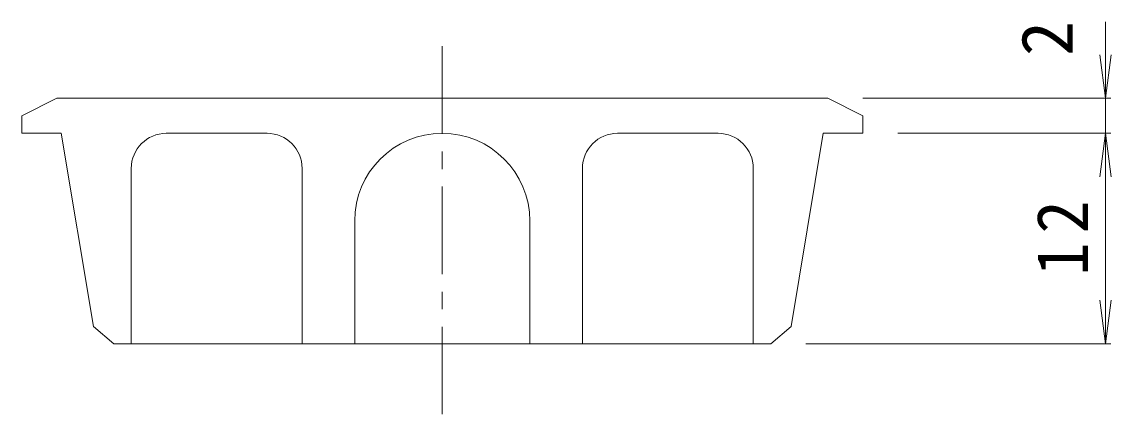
# Model space of a CAD drawing. Units: millimetres on the paper. Extents: x -47 to 65, y -394 to 77.
# Drawn here: x -32.7 to 29.5, y -19.6 to 2.8 of the extents above; entities that cross this region are included whole.
import ezdxf
from ezdxf.enums import TextEntityAlignment as Align

# ---------------------------------------------------------------- set-up
doc = ezdxf.new("R2010")
doc.units = ezdxf.units.MM
doc.linetypes.add('CHAIN1', pattern=[8, 5, -1, 1, -1])
doc.layers.add('0-0_通り芯', color=6, linetype='Continuous', lineweight=9)
doc.layers.add('0-4_その他', color=7, linetype='Continuous', lineweight=9)
doc.styles.add('ＭＳ ゴシック', font='')
doc.styles.get('ＭＳ ゴシック').set_extended_font_data('MS Gothic')

msp = doc.modelspace()

# ---------------------------------------------------------------- linework, layer by layer
at = {"layer": '0-0_通り芯', "linetype": 'CHAIN1'}
msp.add_line((-8.718, 1.412), (-8.718, -19.57), dxfattribs=at)
at = {"layer": '0-0_通り芯'}
for p, q in [((-32.718, -2.55), (-30.718, -1.55)), ((-30.718, -1.55), (13.282, -1.55)), ((15.282, -2.55), (13.282, -1.55)), ((-32.718, -2.55), (-32.718, -3.55)), ((-32.718, -3.55), (-30.468, -3.55)), ((-28.633, -14.563), (-30.468, -3.55)), ((-18.718, -3.55), (-24.468, -3.55)), ((1.282, -3.55), (7.032, -3.55)), ((11.196, -14.563), (13.032, -3.55)), ((-26.468, -5.55), (-26.468, -15.55)), ((-16.718, -5.55), (-16.718, -15.55)), ((-0.718, -5.55), (-0.718, -15.55)), ((9.032, -5.55), (9.032, -15.55)), ((-13.718, -8.55), (-13.718, -15.55)), ((-3.718, -8.55), (-3.718, -15.55)), ((-27.468, -15.55), (-28.633, -14.563))]:
    msp.add_line(p, q, dxfattribs=at)
for points in [[(15.282, -2.55), (15.282, -3.55), (13.032, -3.55)], [(-27.468, -15.55), (10.032, -15.55), (11.196, -14.563)]]:
    msp.add_lwpolyline(points, dxfattribs=at)
for centre, radius, start, end in [((-24.468, -5.55), 2, 90, 180), ((-18.718, -5.55), 2, 0, 90), ((-8.718, -8.55), 5, 0, 180), ((1.282, -5.55), 2, 90, 180), ((7.032, -5.55), 2, 0, 90)]:
    msp.add_arc(centre, radius, start, end, dxfattribs=at)
at = {"layer": '0-4_その他'}
for p, q in [((29.138, -1.55), (29.138, 2.811)), ((29.138, -1.55), (28.811, 0.929)), ((29.138, -1.55), (29.464, 0.929)), ((29.438, -1.55), (15.282, -1.55)), ((29.138, -3.55), (29.138, -1.55)), ((29.438, -3.55), (17.282, -3.55)), ((29.138, -3.55), (28.811, -6.028)), ((29.138, -15.55), (29.138, -3.55)), ((29.138, -3.55), (29.464, -6.028)), ((29.138, -15.55), (28.811, -13.071)), ((29.138, -15.55), (29.464, -13.071)), ((29.438, -15.55), (12.032, -15.55))]:
    msp.add_line(p, q, dxfattribs=at)

# ---------------------------------------------------------------- texts
at = {"layer": '0-4_その他', "color": 2, "style": 'ＭＳ ゴシック'}
msp.add_text('2', height=2.933, rotation=90, dxfattribs=at).set_placement((28.138, 0.858), align=Align.BOTTOM_LEFT)
at = {"layer": '0-4_その他', "color": 2, "insert": (28.138, -11.675), "char_height": 2.933, "attachment_point": 7, "rotation": 90, "style": 'ＭＳ ゴシック'}
msp.add_mtext('\\T1.27;\\W0.95;12', dxfattribs=at)

doc.saveas('drawing.dxf')
